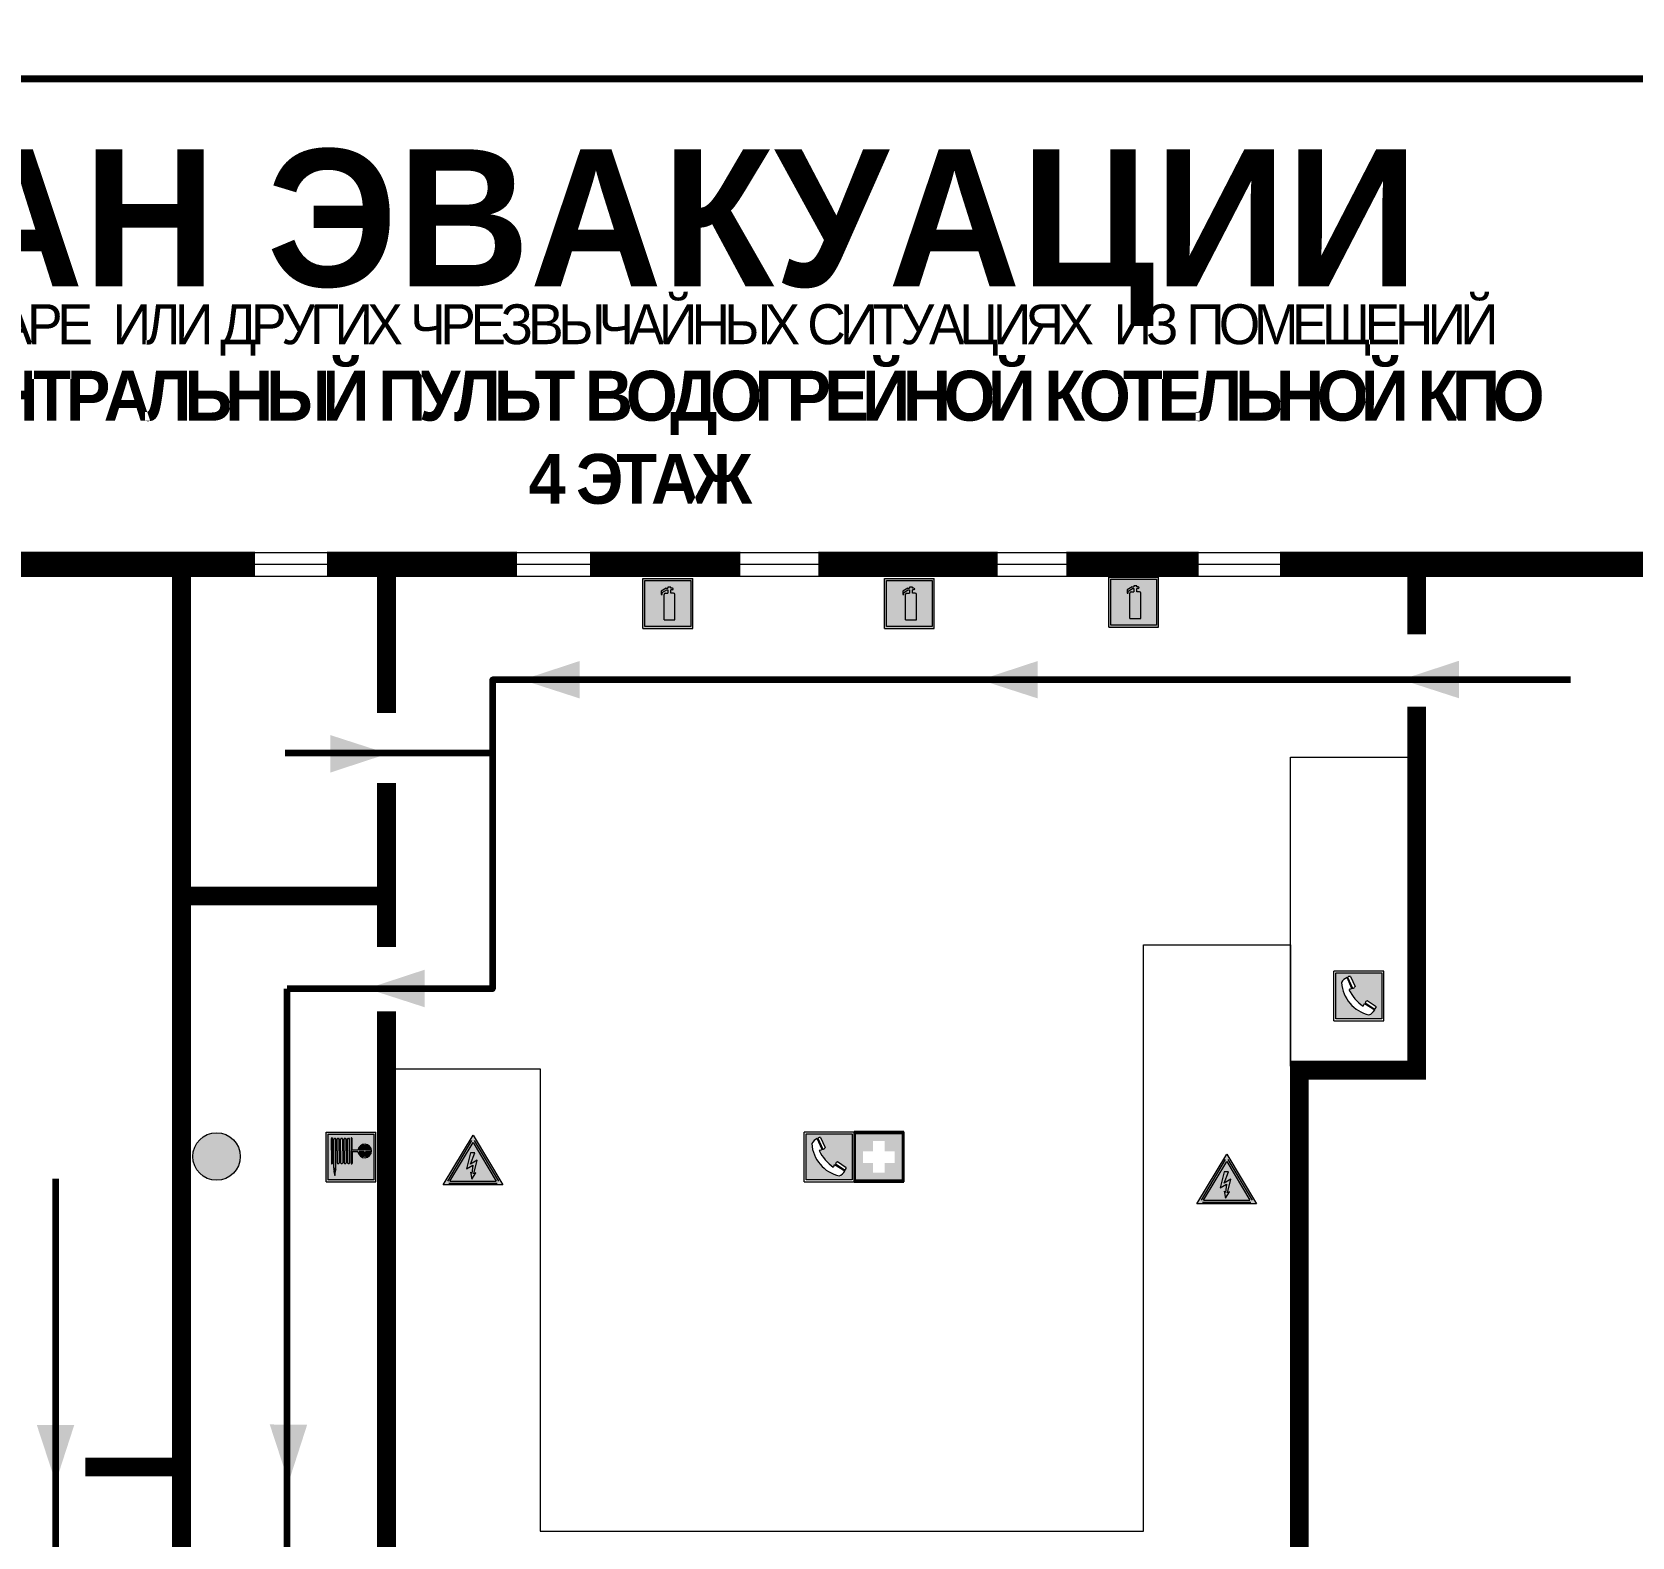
# Model space of a CAD drawing. Header units: millimetres. Extents: x 13114 to 67229, y 22859 to 38520.
# Drawn here: x 29578.8 to 29835.5, y 24436.6 to 24678 of the extents above; entities that cross this region are included whole.
import ezdxf

# ---------------------------------------------------------------- set-up
doc = ezdxf.new("R2010")
doc.units = ezdxf.units.MM
doc.layers.add('План_Штампы', color=7, linetype='Continuous')
doc.styles.add('обычный', font='arial.ttf')

# ---------------------------------------------------------------- blocks, each defined once
blk = doc.blocks.new('A$C456E1F9C')
at = {"lineweight": 5}
h = blk.add_hatch(color=242, dxfattribs=at)
h.paths.add_polyline_path([(0.51, -1.47), (0.51, -13.26), (12.29, -13.26), (12.29, -1.47)])
h.paths.add_polyline_path([(5.42, -4.95, -0.254479), (4.78, -5.4), (3.52, -2.53, -0.209735), (4.23, -2.4)], flags=16)
h.paths.add_polyline_path([(8.53, -8.6), (10.87, -10.17), (10.54, -10.76), (8.03, -9.13, -0.192251)], flags=16)
h.paths.add_polyline_path([(4.61, -5.49, 0.005518), (3.87, -5.72, 0.128647), (7.49, -10.01, 0.00809), (7.83, -9.33), (10.47, -10.97, -0.16736), (8.99, -12.25, -0.327862), (1.95, -3.95, -0.166952), (3.36, -2.62)], flags=16)
at = {"color": 242, "lineweight": 5}
for p, q in [((0, -13.77), (0, -0.97)), ((12.8, -0.97), (0, -0.97)), ((4.61, -5.49), (3.36, -2.62)), ((3.52, -2.53), (4.78, -5.4)), ((4.23, -2.4), (5.42, -4.95)), ((12.8, -13.77), (12.8, -0.97)), ((7.83, -9.33), (10.47, -10.97)), ((8.03, -9.13), (10.54, -10.76)), ((10.81, -10.12), (8.53, -8.6)), ((10.54, -10.76), (10.8, -10.3)), ((10.8, -10.3), (10.81, -10.12)), ((0, -13.77), (12.8, -13.77))]:
    blk.add_line(p, q, dxfattribs=at)
blk.add_lwpolyline([(0.51, -1.47), (12.29, -1.47), (12.29, -13.26), (0.51, -13.26)], close=True, dxfattribs=at)
for centre, radius, start, end in [((4.59, -5.34), 2.99, 114.2845, 152.1974), ((11.12, -3.31), 9.19, 183.9915, 256.6009), ((4.02, -3.27), 0.891, 76.3284, 123.7092), ((14.98, -39.1), 35.17, 107.1487, 108.4135), ((13.86, -0.94), 11.08, 205.5536, 234.8762), ((4.68, -4.59), 0.824, 276.9621, 334.0723), ((-13.31, 0.8), 23.44, 332.5487, 334.4027), ((8.94, -9.5), 0.989, 114.4092, 157.9388), ((7.87, -9.46), 3, 291.9291, 329.9329)]:
    blk.add_arc(centre, radius, start, end, dxfattribs=at)
blk = doc.blocks.new('A$C3E6D3DDE')
at = {"lineweight": 5}
h = blk.add_hatch(color=40, dxfattribs=at)
h.paths.add_polyline_path([(24.1, 1.45), (16.46, -11.35), (31.74, -11.35)])
h.paths.add_polyline_path([(24.09, -0.46), (30.03, -10.41), (18.14, -10.41)], flags=16)
h.paths.add_polyline_path([(24.54, -3.08), (23.41, -6.02), (25.13, -5.01), (24.33, -8.5), (24.82, -8.27), (23.79, -9.86), (23.4, -8.04), (23.8, -8.43), (24.04, -6.29), (22.39, -7.25), (23.44, -3.08)], flags=0)
h = blk.add_hatch(color=256, dxfattribs=at)
h.paths.add_polyline_path([(24.37, 0.03, 0.567511), (23.82, 0.03), (17.59, -10.4, 0.582454), (17.86, -10.88), (30.32, -10.88, 0.582149), (30.6, -10.4)])
h.paths.add_polyline_path([(24.09, -0.46), (18.14, -10.41), (30.03, -10.41)], flags=16)
h.paths.add_polyline_path([(24.54, -3.08), (23.41, -6.02), (25.13, -5.01), (24.33, -8.5), (24.82, -8.27), (23.79, -9.86), (23.4, -8.04), (23.8, -8.43), (24.04, -6.29), (22.39, -7.25), (23.44, -3.08)], flags=0)
h = blk.add_hatch(color=40, dxfattribs=at)
h.paths.add_polyline_path([(24.09, -0.46), (18.14, -10.41), (30.03, -10.41)])
h.paths.add_polyline_path([(24.82, -8.27), (23.79, -9.86), (23.4, -8.04), (23.8, -8.43), (24.04, -6.29), (22.39, -7.25), (23.44, -3.08), (24.54, -3.08), (23.41, -6.02), (25.13, -5.01), (24.33, -8.5)], flags=16)
at = {"color": 40, "lineweight": 5}
for p, q in [((16.46, -11.35), (24.1, 1.45)), ((24.1, 1.45), (31.74, -11.35))]:
    blk.add_line(p, q, dxfattribs=at)
at = {"lineweight": 5}
for p, q in [((17.59, -10.4), (23.82, 0.03)), ((24.37, 0.03), (30.6, -10.4)), ((18.14, -10.41), (24.09, -0.46)), ((23.44, -3.08), (22.39, -7.25)), ((23.41, -6.02), (24.54, -3.08)), ((24.54, -3.08), (23.44, -3.08)), ((24.09, -0.46), (30.03, -10.41)), ((22.39, -7.25), (24.04, -6.29)), ((23.8, -8.43), (23.4, -8.04)), ((23.4, -8.04), (23.79, -9.86)), ((25.13, -5.01), (23.41, -6.02)), ((24.04, -6.29), (23.8, -8.43)), ((24.33, -8.5), (25.13, -5.01)), ((17.86, -10.88), (30.32, -10.88)), ((18.14, -10.41), (30.03, -10.41)), ((23.79, -9.86), (24.82, -8.27)), ((24.82, -8.27), (24.33, -8.5))]:
    blk.add_line(p, q, dxfattribs=at)
at = {"color": 50, "lineweight": 5}
blk.add_line((31.74, -11.35), (16.46, -11.35), dxfattribs=at)
blk = doc.blocks.new('A$C37112FD5')
at = {"true_color": 0xf5f5ff}
h = blk.add_hatch(color=7, dxfattribs=at)
h.dxf.hatch_style = 1
h.paths.add_polyline_path([(12.8, -7.4), (0, -7.4), (0, -20.2), (12.8, -20.2)])
h.paths.add_polyline_path([(12.29, -7.91), (12.29, -19.69), (0.51, -19.69), (0.51, -7.91)], flags=16)
h.paths.add_polyline_path([(4.98, -9.04, -0.42597), (5.17, -9.22), (5.17, -12.25), (5.17, -15.29, -0.432244), (4.98, -15.47), (4.83, -15.47, -0.42597), (4.64, -15.29), (4.64, -12.25), (4.64, -9.22, -0.432244), (4.83, -9.04)], flags=0)
h.paths.add_polyline_path([(4.28, -9.22), (4.28, -12.25), (4.28, -15.29, -0.432244), (4.09, -15.47), (3.94, -15.47, -0.42597), (3.75, -15.29), (3.75, -12.25), (3.75, -9.22, -0.432244), (3.94, -9.04), (4.09, -9.04, -0.42597)], flags=0)
h.paths.add_polyline_path([(5.72, -9.04), (5.87, -9.04, -0.42597), (6.06, -9.22), (6.06, -12.25), (6.06, -15.29, -0.432244), (5.87, -15.47), (5.72, -15.47, -0.42597), (5.53, -15.29), (5.53, -12.25), (5.53, -9.22, -0.432244)], flags=0)
h.paths.add_polyline_path([(6.42, -8.9), (6.5, -8.9, -0.42597), (6.69, -9.08), (6.69, -12.03), (8.21, -12.03, -15.824349), (8.21, -12.47), (6.69, -12.47), (6.69, -15.42, -0.432244), (6.5, -15.6), (6.42, -15.6)], flags=0)
h.paths.add_polyline_path([(3.39, -9.22), (3.39, -12.25), (3.39, -15.29, -0.432244), (3.2, -15.47), (3.05, -15.47, -0.42597), (2.85, -15.29), (2.85, -12.25), (2.85, -9.22, -0.432244), (3.05, -9.04), (3.2, -9.04, -0.42597)], flags=0)
h.paths.add_polyline_path([(2.5, -9.22), (2.5, -16.71), (1.96, -16.71), (1.96, -9.22, -0.432244), (2.15, -9.04), (2.31, -9.04, -0.42597)], flags=0)
h.paths.add_polyline_path([(1.61, -8.9), (1.61, -15.6), (1.57, -15.6, -0.42597), (1.37, -15.42), (1.37, -12.03), (1.37, -9.09, -0.432244), (1.57, -8.9)], flags=0)
h.paths.add_polyline_path([(9.76, -10.81), (9.76, -12.03), (8.49, -12.03, -0.336371)], flags=0)
h.paths.add_polyline_path([(8.49, -12.47), (9.76, -12.47), (9.76, -13.7, -0.336371)], flags=0)
h.paths.add_polyline_path([(10.11, -10.81, -0.336371), (11.38, -12.03), (10.11, -12.03)], flags=0)
h.paths.add_polyline_path([(10.11, -12.47), (11.38, -12.47, -0.336371), (10.11, -13.7)], flags=0)
h.paths.add_polyline_path([(2.5, -16.84), (2.5, -17.05), (1.97, -17.05), (1.97, -16.84)], flags=0)
h.paths.add_polyline_path([(2.5, -17.24, -0.033778), (2.24, -18.6, -0.033778), (1.97, -17.24)], flags=0)
h = blk.add_hatch(color=242)
h.dxf.hatch_style = 1
h.paths.add_polyline_path([(12.29, -7.91), (0.51, -7.91), (0.51, -19.69), (12.29, -19.69)])
h.paths.add_polyline_path([(6.42, -15.6), (6.42, -8.9), (6.5, -8.9, -0.42597), (6.69, -9.08), (6.69, -12.03), (8.21, -12.03, -15.824349), (8.21, -12.47), (6.69, -12.47), (6.69, -15.42, -0.432244), (6.5, -15.6)], flags=16)
h.paths.add_polyline_path([(5.87, -15.47), (5.72, -15.47, -0.42597), (5.53, -15.29), (5.53, -12.25), (5.53, -9.22, -0.432244), (5.72, -9.04), (5.87, -9.04, -0.42597), (6.06, -9.22), (6.06, -12.25), (6.06, -15.29, -0.432244)], flags=16)
h.paths.add_polyline_path([(4.98, -15.47), (4.83, -15.47, -0.42597), (4.64, -15.29), (4.64, -12.25), (4.64, -9.22, -0.432244), (4.83, -9.04), (4.98, -9.04, -0.42597), (5.17, -9.22), (5.17, -12.25), (5.17, -15.29, -0.432244)], flags=16)
h.paths.add_polyline_path([(4.09, -15.47), (3.94, -15.47, -0.42597), (3.75, -15.29), (3.75, -12.25), (3.75, -9.22, -0.432244), (3.94, -9.04), (4.09, -9.04, -0.42597), (4.28, -9.22), (4.28, -12.25), (4.28, -15.29, -0.432244)], flags=16)
h.paths.add_polyline_path([(3.2, -15.47), (3.05, -15.47, -0.42597), (2.85, -15.29), (2.85, -12.25), (2.85, -9.22, -0.432244), (3.05, -9.04), (3.2, -9.04, -0.42597), (3.39, -9.22), (3.39, -12.25), (3.39, -15.29, -0.432244)], flags=16)
h.paths.add_polyline_path([(2.5, -17.05), (1.97, -17.05), (1.97, -16.84), (2.5, -16.84)], flags=16)
h.paths.add_polyline_path([(2.5, -17.24, -0.033778), (2.24, -18.6, -0.033778), (1.97, -17.24)], flags=16)
h.paths.add_polyline_path([(2.5, -16.71), (1.96, -16.71), (1.96, -9.22, -0.432244), (2.15, -9.04), (2.31, -9.04, -0.42597), (2.5, -9.22)], flags=16)
h.paths.add_polyline_path([(1.61, -15.6), (1.57, -15.6, -0.42597), (1.37, -15.42), (1.37, -12.03), (1.37, -9.09, -0.432244), (1.57, -8.9), (1.61, -8.9)], flags=16)
h.paths.add_polyline_path([(8.49, -12.47), (9.76, -12.47), (9.76, -13.7, -0.336371)], flags=0)
h.paths.add_polyline_path([(10.11, -13.7), (10.11, -12.47), (11.38, -12.47, -0.336371)], flags=0)
h.paths.add_polyline_path([(8.49, -12.03, -0.336371), (9.76, -10.81), (9.76, -12.03)], flags=0)
h.paths.add_polyline_path([(10.11, -12.03), (10.11, -10.81, -0.336371), (11.38, -12.03)], flags=0)
h = blk.add_hatch(color=7, dxfattribs=at)
h.dxf.hatch_style = 1
h.paths.add_polyline_path([(1.61, -8.9), (1.57, -8.9, 0.432244), (1.37, -9.09), (1.37, -12.03), (1.37, -15.42, 0.42597), (1.57, -15.6), (1.61, -15.6)])
h.paths.add_polyline_path([(2.5, -9.22, 0.42597), (2.31, -9.04), (2.15, -9.04, 0.432244), (1.96, -9.22), (1.96, -16.71), (2.5, -16.71)])
h.paths.add_polyline_path([(2.5, -16.84), (1.97, -16.84), (1.97, -17.05), (2.5, -17.05)])
h.paths.add_polyline_path([(2.5, -17.24), (1.97, -17.24, 0.033778), (2.24, -18.6, 0.033778)])
h.paths.add_polyline_path([(3.39, -12.25), (3.39, -9.22, 0.42597), (3.2, -9.04), (3.05, -9.04, 0.432244), (2.85, -9.22), (2.85, -12.25), (2.85, -15.29, 0.42597), (3.05, -15.47), (3.2, -15.47, 0.432244), (3.39, -15.29)])
h.paths.add_polyline_path([(4.28, -12.25), (4.28, -9.22, 0.42597), (4.09, -9.04), (3.94, -9.04, 0.432244), (3.75, -9.22), (3.75, -12.25), (3.75, -15.29, 0.42597), (3.94, -15.47), (4.09, -15.47, 0.432244), (4.28, -15.29)])
h.paths.add_polyline_path([(5.17, -12.25), (5.17, -9.22, 0.42597), (4.98, -9.04), (4.83, -9.04, 0.432244), (4.64, -9.22), (4.64, -12.25), (4.64, -15.29, 0.42597), (4.83, -15.47), (4.98, -15.47, 0.432244), (5.17, -15.29)])
h.paths.add_polyline_path([(6.06, -12.25), (6.06, -9.22, 0.42597), (5.87, -9.04), (5.72, -9.04, 0.432244), (5.53, -9.22), (5.53, -12.25), (5.53, -15.29, 0.42597), (5.72, -15.47), (5.87, -15.47, 0.432244), (6.06, -15.29)])
h.paths.add_polyline_path([(6.69, -12.47), (8.21, -12.47, 15.824349), (8.21, -12.03), (6.69, -12.03), (6.69, -9.08, 0.42597), (6.5, -8.9), (6.42, -8.9), (6.42, -15.6), (6.5, -15.6, 0.432244), (6.69, -15.42)])
h.paths.add_polyline_path([(8.49, -12.47), (9.76, -12.47), (9.76, -13.7, -0.336371)], flags=16)
h.paths.add_polyline_path([(8.49, -12.03, -0.336371), (9.76, -10.81), (9.76, -12.03)], flags=16)
h.paths.add_polyline_path([(10.11, -12.47), (11.38, -12.47, -0.336371), (10.11, -13.7)], flags=16)
h.paths.add_polyline_path([(10.11, -12.03), (10.11, -10.81, -0.336371), (11.38, -12.03)], flags=16)
h = blk.add_hatch(color=242)
h.dxf.hatch_style = 1
h.paths.add_polyline_path([(9.76, -10.81, 0.336371), (8.49, -12.03), (9.76, -12.03)])
h.paths.add_polyline_path([(10.11, -10.81), (10.11, -12.03), (11.38, -12.03, 0.336371)])
h.paths.add_polyline_path([(11.38, -12.47), (10.11, -12.47), (10.11, -13.7, 0.336371)])
h.paths.add_polyline_path([(9.76, -12.47), (8.49, -12.47, 0.336371), (9.76, -13.7)])
at = {"color": 242, "lineweight": 5}
for p, q in [((0, -20.2), (0, -7.4)), ((0, -7.4), (12.8, -7.4)), ((12.8, -20.2), (12.8, -7.4)), ((1.37, -12.03), (1.37, -9.08)), ((1.37, -12.03), (1.37, -15.42)), ((1.57, -8.9), (1.61, -8.9)), ((1.61, -8.9), (1.61, -15.6)), ((1.96, -16.71), (1.96, -9.22)), ((2.15, -9.04), (2.31, -9.04)), ((2.5, -16.71), (2.5, -9.22)), ((2.85, -12.25), (2.85, -9.22)), ((2.85, -12.25), (2.85, -15.29)), ((3.05, -9.04), (3.2, -9.04)), ((3.39, -12.25), (3.39, -9.22)), ((3.39, -12.25), (3.39, -15.29)), ((3.75, -12.25), (3.75, -9.22)), ((3.75, -12.25), (3.75, -15.29)), ((3.94, -9.04), (4.09, -9.04)), ((4.28, -12.25), (4.28, -9.22)), ((4.28, -12.25), (4.28, -15.29)), ((4.64, -12.25), (4.64, -9.22)), ((4.64, -12.25), (4.64, -15.29)), ((4.83, -9.04), (4.98, -9.04)), ((5.17, -12.25), (5.17, -9.22)), ((5.17, -12.25), (5.17, -15.29)), ((5.53, -12.25), (5.53, -9.22)), ((5.53, -12.25), (5.53, -15.29)), ((5.72, -9.04), (5.87, -9.04)), ((6.06, -12.25), (6.06, -9.22)), ((6.06, -12.25), (6.06, -15.29)), ((6.42, -8.9), (6.42, -15.6)), ((6.5, -8.9), (6.42, -8.9)), ((6.69, -12.03), (6.69, -9.08)), ((8.21, -12.03), (6.69, -12.03)), ((9.76, -12.03), (8.49, -12.03)), ((9.76, -10.81), (9.76, -12.03)), ((10.11, -10.81), (10.11, -12.03)), ((11.38, -12.03), (10.11, -12.03)), ((1.57, -15.6), (1.61, -15.6)), ((3.05, -15.47), (3.2, -15.47)), ((3.94, -15.47), (4.09, -15.47)), ((4.83, -15.47), (4.98, -15.47)), ((5.72, -15.47), (5.87, -15.47)), ((6.42, -15.6), (6.5, -15.6)), ((8.21, -12.47), (6.69, -12.47)), ((6.69, -12.47), (6.69, -15.42)), ((9.76, -12.47), (8.49, -12.47)), ((9.76, -12.47), (9.76, -13.7)), ((11.38, -12.47), (10.11, -12.47)), ((10.11, -12.47), (10.11, -13.7)), ((0, -20.2), (12.8, -20.2)), ((1.96, -16.71), (2.5, -16.71)), ((1.97, -16.84), (2.5, -16.84)), ((1.97, -17.05), (1.97, -16.84)), ((2.5, -17.05), (1.97, -17.05)), ((1.97, -17.24), (2.5, -17.24)), ((2.5, -16.84), (2.5, -17.05))]:
    blk.add_line(p, q, dxfattribs=at)
blk.add_lwpolyline([(0.51, -7.91), (12.29, -7.91), (12.29, -19.69), (0.51, -19.69)], close=True, dxfattribs=at)
for centre, radius, start, end in [((1.56, -9.09), 0.182, 87.1027, 180.6071), ((2.15, -9.22), 0.182, 87.1027, 180.6071), ((2.32, -9.22), 0.182, 359.3929, 92.8973), ((3.04, -9.22), 0.182, 87.1027, 180.6071), ((3.21, -9.22), 0.182, 359.3929, 92.8973), ((3.93, -9.22), 0.182, 87.1027, 180.6071), ((4.1, -9.22), 0.182, 359.3929, 92.8973), ((4.82, -9.22), 0.182, 87.1027, 180.6071), ((4.99, -9.22), 0.182, 359.3929, 92.8973), ((5.71, -9.22), 0.182, 87.1027, 180.6071), ((5.88, -9.22), 0.182, 359.3929, 92.8973), ((6.51, -9.09), 0.182, 359.3929, 92.8973), ((9.93, -12.25), 1.74, 187.2319, 172.7681), ((9.93, -12.25), 1.46, 96.9927, 171.3585), ((9.93, -12.25), 1.46, 8.6415, 83.0073), ((1.56, -15.42), 0.182, 179.3929, 272.8973), ((3.04, -15.29), 0.182, 179.3929, 272.8973), ((3.21, -15.29), 0.182, 267.1027, 0.6071), ((3.93, -15.29), 0.182, 179.3929, 272.8973), ((4.1, -15.29), 0.182, 267.1027, 0.6071), ((4.82, -15.29), 0.182, 179.3929, 272.8973), ((4.99, -15.29), 0.182, 267.1027, 0.6071), ((5.71, -15.29), 0.182, 179.3929, 272.8973), ((5.88, -15.29), 0.182, 267.1027, 0.6071), ((6.51, -15.42), 0.182, 267.1027, 0.6071), ((9.93, -12.25), 1.46, 188.6415, 263.0073), ((9.93, -12.25), 1.46, 276.9927, 351.3585), ((12.17, -15.98), 10.27, 187.041, 194.7793), ((-7.7, -15.98), 10.27, 345.2207, 352.959)]:
    blk.add_arc(centre, radius, start, end, dxfattribs=at)
blk = doc.blocks.new('A$C7B8C2D5B')
at = {"lineweight": 0}
h = blk.add_hatch(color=5, dxfattribs=at)
h.dxf.hatch_style = 1
h.paths.add_polyline_path([(1.4, -3.02, 1), (-2.11, -3.02, 1)])
at = {"color": 5, "lineweight": 0}
blk.add_circle((-0.36, -3.02), 1.75, dxfattribs=at)
blk = doc.blocks.new('A$C3AD82952')
at = {"true_color": 0xf5f5ff}
h = blk.add_hatch(color=7, dxfattribs=at)
h.dxf.hatch_style = 1
h.paths.add_polyline_path([(8.21, 8.73, 0.414214), (7.89, 9.05), (7.22, 9.05), (7.22, 9.92), (7.59, 9.92, 1), (7.57, 10.36), (7.22, 10.36), (7.22, 10.6), (6.43, 10.6), (6.43, 10.36), (6.01, 10.36), (4.74, 9.59), (4.74, 8.69), (4.98, 8.73), (4.98, 9.26), (6.12, 9.91), (6.43, 9.91), (6.43, 9.05), (5.76, 9.05, 0.414214), (5.44, 8.73), (5.44, 2.2), (8.21, 2.2)], flags=0)
h.paths.add_polyline_path([(12.8, 12.8), (0, 12.8), (0, 0), (12.8, 0)])
h.paths.add_polyline_path([(0.51, 12.29), (12.29, 12.29), (12.29, 0.51), (0.51, 0.51)], flags=16)
h.paths.add_polyline_path([(4.74, 9.59), (6.01, 10.36), (6.43, 10.36), (6.43, 10.6), (7.22, 10.6), (7.22, 10.36), (7.59, 10.36, -0.94586), (7.59, 9.92), (7.22, 9.92), (7.22, 9.05), (7.89, 9.05, -0.414214), (8.21, 8.73), (8.21, 2.2), (5.44, 2.2), (5.44, 8.73, -0.414214), (5.76, 9.05), (6.43, 9.05), (6.43, 9.91), (6.12, 9.91), (4.98, 9.26), (4.98, 8.73), (4.74, 8.69)], flags=0)
h = blk.add_hatch(color=242)
h.dxf.hatch_style = 1
h.paths.add_polyline_path([(12.29, 12.29), (0.51, 12.29), (0.51, 0.51), (12.29, 0.51)])
h.paths.add_polyline_path([(4.74, 8.69), (4.74, 9.59), (6.01, 10.36), (6.43, 10.36), (6.43, 10.6), (7.22, 10.6), (7.22, 10.36), (7.59, 10.36, -0.94586), (7.59, 9.92), (7.22, 9.92), (7.22, 9.05), (7.89, 9.05, -0.414214), (8.21, 8.73), (8.21, 2.2), (5.44, 2.2), (5.44, 8.73, -0.414214), (5.76, 9.05), (6.43, 9.05), (6.43, 9.91), (6.12, 9.91), (4.98, 9.26), (4.98, 8.73)], flags=16)
h = blk.add_hatch(color=7, dxfattribs=at)
h.dxf.hatch_style = 1
h.paths.add_polyline_path([(8.21, 8.73, 0.414214), (7.89, 9.05), (7.22, 9.05), (7.22, 9.92), (7.59, 9.92, 1), (7.57, 10.36), (7.22, 10.36), (7.22, 10.6), (6.43, 10.6), (6.43, 10.36), (6.01, 10.36), (4.74, 9.59), (4.74, 8.69), (4.98, 8.73), (4.98, 9.26), (6.12, 9.91), (6.43, 9.91), (6.43, 9.05), (5.76, 9.05, 0.414214), (5.44, 8.73), (5.44, 2.2), (8.21, 2.2)])
at = {"color": 242, "lineweight": 5}
for p, q in [((0, 0), (0, 12.8)), ((0, 12.8), (12.8, 12.8)), ((12.8, 0), (12.8, 12.8)), ((6.01, 10.36), (4.74, 9.59)), ((4.74, 9.59), (4.74, 8.69)), ((4.74, 8.69), (4.98, 8.73)), ((4.98, 9.26), (6.12, 9.91)), ((4.98, 8.73), (4.98, 9.26)), ((5.44, 2.2), (5.44, 8.73)), ((5.76, 9.05), (6.43, 9.05)), ((6.01, 10.36), (6.43, 10.36)), ((6.12, 9.91), (6.43, 9.91)), ((7.22, 10.6), (6.43, 10.6)), ((6.43, 10.6), (6.43, 10.36)), ((6.43, 9.91), (6.43, 9.05)), ((7.22, 10.36), (7.22, 10.6)), ((7.59, 10.36), (7.22, 10.36)), ((7.22, 9.05), (7.22, 9.92)), ((7.59, 9.92), (7.22, 9.92)), ((7.89, 9.05), (7.22, 9.05)), ((8.21, 2.2), (8.21, 8.73)), ((0, 0), (12.8, 0)), ((5.44, 2.2), (8.21, 2.2))]:
    blk.add_line(p, q, dxfattribs=at)
blk.add_lwpolyline([(0.51, 12.29), (12.29, 12.29), (12.29, 0.51), (0.51, 0.51)], close=True, dxfattribs=at)
for centre, radius, start, end in [((5.76, 8.73), 0.32, 90, 180), ((7.58, 10.14), 0.223, 273.1875, 86.8125), ((7.89, 8.73), 0.32, 0, 90)]:
    blk.add_arc(centre, radius, start, end, dxfattribs=at)
blk = doc.blocks.new('A$C18900ED3')
h = blk.add_hatch(color=126)
h.paths.add_polyline_path([(-0.18, -0.18), (-7.02, -0.18), (-7.02, -7.02), (-0.18, -7.02)])
h.paths.add_polyline_path([(-5.89, -4.46), (-5.89, -2.77), (-4.46, -2.77), (-4.46, -1.31), (-2.77, -1.31), (-2.77, -2.77), (-1.33, -2.77), (-1.33, -4.46), (-2.77, -4.46), (-2.77, -5.89), (-4.46, -5.89), (-4.46, -4.46)], flags=16)
at = {"color": 126}
for p, q in [((-7.2, 0), (-7.2, -7.2)), ((0, 0), (-7.2, 0)), ((0, -7.2), (0, 0)), ((-7.02, -7.02), (-7.02, -0.18)), ((-7.02, -0.18), (-0.18, -0.18)), ((-0.18, -0.18), (-0.18, -7.02)), ((-7.2, -7.2), (0, -7.2)), ((-0.18, -7.02), (-7.02, -7.02))]:
    blk.add_line(p, q, dxfattribs=at)

msp = doc.modelspace()

# ---------------------------------------------------------------- linework, layer by layer
at = {"color": 6, "lineweight": 100}
for points in [[(29371.38, 24670.56), (29971.38, 24670.56), (29971.38, 25065.56), (29371.38, 25065.56)], [(29371.38, 24275.56), (29971.38, 24275.56), (29971.38, 24670.56), (29371.38, 24670.56)]]:
    msp.add_lwpolyline(points, close=True, dxfattribs=at)
at = {"lineweight": 0}
for points in [[(29475.19, 24594.55), (29857.68, 24594.55)], [(29475.24, 24592.69), (29857.73, 24592.69)], [(29475.12, 24590.76), (29857.61, 24590.76)], [(29635.67, 24511.72), (29660.33, 24511.72), (29660.33, 24437.55), (29757.13, 24437.55), (29757.13, 24531.59), (29780.71, 24531.59), (29780.71, 24512.13), (29780.71, 24561.7), (29799.63, 24561.7)]]:
    msp.add_lwpolyline(points, dxfattribs=at)
for points, const_width in [([(29554.02, 24592.69), (29614.56, 24592.69)], 4), ([(29587.34, 24447.83), (29602.78, 24447.83), (29602.78, 24432.67), (29602.78, 24591.48)], 3), ([(29626.11, 24592.69), (29656.6, 24592.69)], 4), ([(29635.67, 24592.69), (29635.67, 24568.83)], 3), ([(29668.34, 24592.69), (29692.42, 24592.69)], 4), ([(29704.93, 24592.69), (29733.74, 24592.69)], 4), ([(29744.74, 24592.69), (29765.97, 24592.69)], 4), ([(29779.05, 24592.69), (29898.14, 24592.69), (29898.14, 24443.76)], 4), ([(29800.96, 24581.42), (29800.96, 24592.71)], 3), ([(29782.13, 24408.63), (29782.13, 24511.51), (29800.96, 24511.51), (29800.96, 24569.82)], 3), ([(29635.67, 24531.29), (29635.67, 24557.57)], 3), ([(29635.67, 24539.43), (29602.78, 24539.43)], 3), ([(29635.67, 24407.79), (29635.67, 24520.97)], 3)]:
    msp.add_lwpolyline(points, dxfattribs=dict(at, const_width=const_width))
at = {"color": 126, "lineweight": 100, "true_color": 0x008754}
for points in [[(29825.62, 24574.1), (29652.66, 24574.1), (29652.66, 24524.55), (29619.74, 24524.55)], [(29652.66, 24562.36), (29619.41, 24562.36)], [(29449.02, 24470.05), (29449.02, 24429.15), (29619.74, 24429.15), (29619.74, 24524.55)], [(29582.61, 24429.15), (29582.61, 24494.1)]]:
    msp.add_lwpolyline(points, dxfattribs=at)
at = {"layer": 'План_Штампы', "color": 126, "true_color": 0x008754}
for points in [[(29666.68, 24577.15), (29666.66, 24571.14), (29657.44, 24574.12)], [(29740.17, 24577.15), (29740.16, 24571.14), (29730.94, 24574.12)], [(29807.74, 24577.18), (29807.73, 24571.17), (29798.51, 24574.15)], [(29626.66, 24559.25), (29626.67, 24565.26), (29635.89, 24562.28)], [(29641.78, 24527.62), (29641.77, 24521.61), (29632.55, 24524.59)], [(29579.56, 24454.6), (29585.57, 24454.58), (29582.59, 24445.37)], [(29616.94, 24454.67), (29622.95, 24454.65), (29619.97, 24445.43)]]:
    msp.add_solid(points, dxfattribs=at)

# ---------------------------------------------------------------- block references
for name, p, xscale, yscale, zscale in [('A$C3AD82952', (29676.8, 24582.36), 0.625, 0.625, 0.625), ('A$C3AD82952', (29715.56, 24582.36), 0.625, 0.625, 0.625), ('A$C3AD82952', (29751.55, 24582.58), 0.625, 0.625, 0.625), ('A$C456E1F9C', (29787.68, 24528.02), 0.625, 0.625, 0.625), ('A$C7B8C2D5B', (29609.19, 24504.23), 2.177419353276491, 2.177419353276491, 2.177419353276491), ('A$C37112FD5', (29625.97, 24506.21), 0.6249984004534781, 0.6249984004534781, 0.6249984004534781), ('A$C3E6D3DDE', (29634.5, 24500.19), 0.625, 0.625, 0.625), ('A$C456E1F9C', (29702.68, 24502.19), 0.625, 0.625, 0.625), ('A$C18900ED3', (29718.68, 24501.59), 1.111111111007631, 1.111111111007631, 1.111111111007631), ('A$C3E6D3DDE', (29755.42, 24497.15), 0.625, 0.625, 0.625)]:
    msp.add_blockref(name, p, dxfattribs=dict(xscale=xscale, yscale=yscale, zscale=zscale))

# ---------------------------------------------------------------- texts
at = {"lineweight": 0, "insert": (29524.03, 24659.23), "char_height": 22, "width": 493.8901, "attachment_point": 1, "style": 'обычный'}
msp.add_mtext('{\\fProxima Nova Rg|b1|i0|c204|p2;ПЛАН ЭВАКУАЦИИ}', dxfattribs=at)
at = {"color": 0, "lineweight": 0, "insert": (29675.69, 24622.31), "char_height": 8, "width": 449.2158, "attachment_point": 5, "style": 'обычный'}
msp.add_mtext('{\\fArial Black|b1|i0|c204|p34;\\H2x;\\T0.85;  \\fArial Narrow|b0|i0|c204|p34;\\H0.8x;\\W0.9;\\P\\fProxima Nova Rg|b0|i0|c204|p2;\\H0.5x;\\W1;\\C256;ПРИ ПОЖАРЕ  ИЛИ ДРУГИХ ЧРЕЗВЫЧАЙНЫХ СИТУАЦИЯХ  ИЗ ПОМЕЩЕНИЙ \\fProxima Nova Rg|b1|i0|c204|p2;\\H1.25x;\\PЦЭО:  ЦЕНТРАЛЬНЫЙ ПУЛЬТ ВОДОГРЕЙНОЙ КОТЕЛЬНОЙ КПО\\P4 ЭТАЖ\\P }', dxfattribs=at)

doc.saveas('drawing.dxf')
